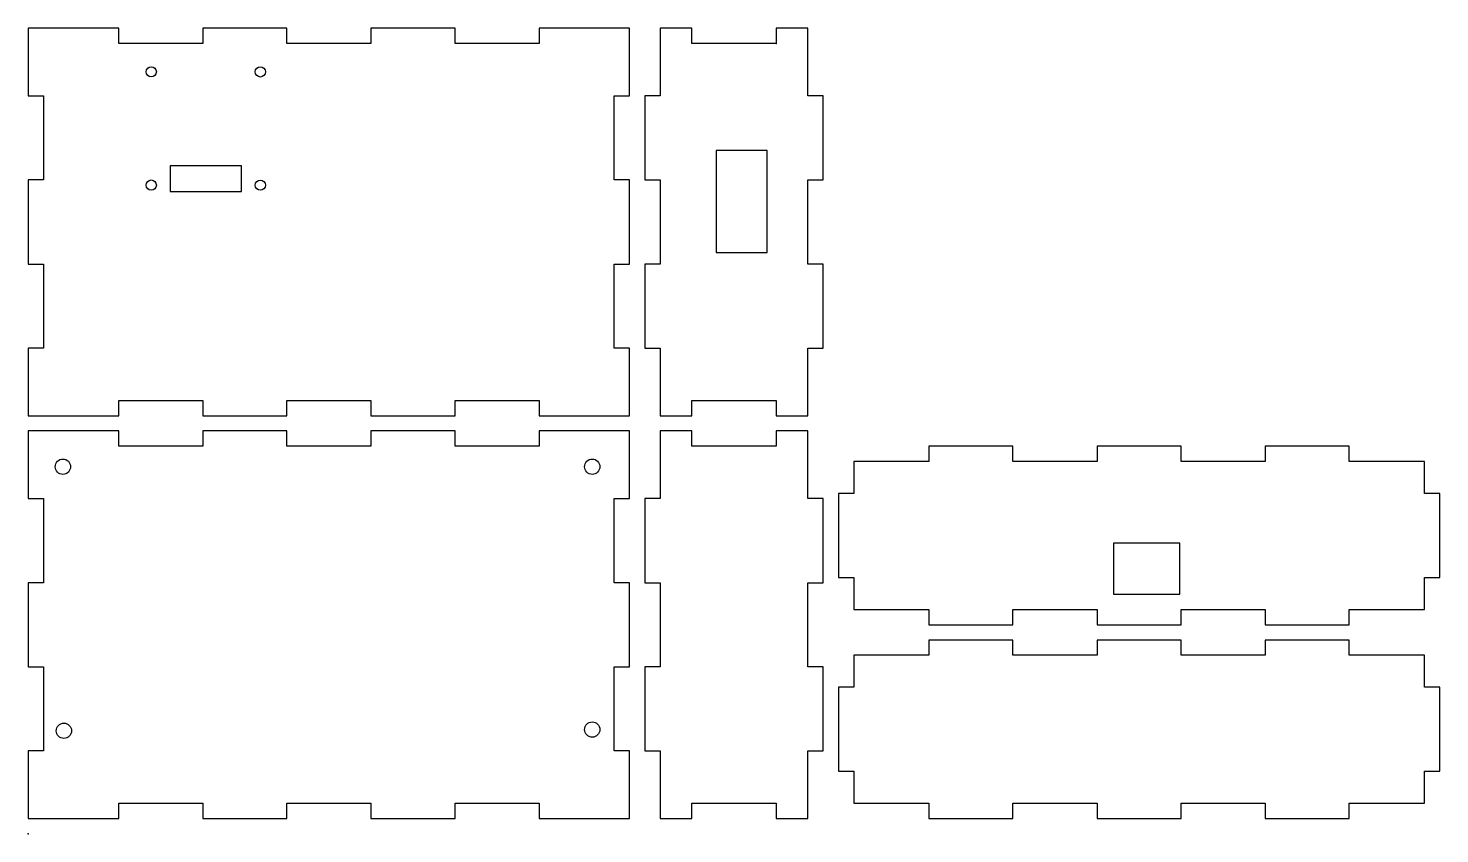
# Model space of a CAD drawing. Header units: centimetres. Extents: x 0 to 27.7, y 0 to 15.8.
import ezdxf

# ---------------------------------------------------------------- set-up
doc = ezdxf.new("R2010")
doc.units = ezdxf.units.CM
doc.header["$MEASUREMENT"] = 0
for name, color, linetype in [('box v5_back_outsideCutPath', 7, 'Continuous'), ('box v5_bottom_outsideCutPath', 7, 'Continuous'), ('box v5_front_outsideCutPath', 7, 'Continuous'), ('box v5_left_outsideCutPath', 7, 'Continuous'), ('box v5_right_outsideCutPath', 7, 'Continuous'), ('box v5_Sketch13', 7, 'Continuous'), ('box v5_top_outsideCutPath', 7, 'Continuous')]:
    doc.layers.add(name, color=color, linetype=linetype)

msp = doc.modelspace()

# ---------------------------------------------------------------- linework, layer by layer
at = {"layer": 'box v5_back_outsideCutPath'}
for p, q in [((0, 15.8), (0, 14.475)), ((1.775, 15.8), (0, 15.8)), ((1.775, 15.5), (1.775, 15.8)), ((3.425, 15.8), (3.425, 15.5)), ((5.075, 15.8), (3.425, 15.8)), ((5.075, 15.5), (5.075, 15.8)), ((8.375, 15.8), (6.725, 15.8)), ((6.725, 15.8), (6.725, 15.5)), ((8.375, 15.5), (8.375, 15.8)), ((10.025, 15.8), (10.025, 15.5)), ((11.8, 15.8), (10.025, 15.8)), ((11.8, 14.475), (11.8, 15.8)), ((3.425, 15.5), (1.775, 15.5)), ((6.725, 15.5), (5.075, 15.5)), ((10.025, 15.5), (8.375, 15.5)), ((0, 14.475), (0.3, 14.475)), ((0.3, 14.475), (0.3, 12.825)), ((11.5, 12.825), (11.5, 14.475)), ((11.5, 14.475), (11.8, 14.475)), ((0, 12.825), (0, 11.175)), ((0.3, 12.825), (0, 12.825)), ((11.8, 12.825), (11.5, 12.825)), ((11.8, 11.175), (11.8, 12.825)), ((0, 11.175), (0.3, 11.175)), ((0.3, 11.175), (0.3, 9.525)), ((11.5, 9.525), (11.5, 11.175)), ((11.5, 11.175), (11.8, 11.175)), ((0.3, 9.525), (0, 9.525)), ((0, 9.525), (0, 8.2)), ((11.8, 9.525), (11.5, 9.525)), ((11.8, 8.2), (11.8, 9.525)), ((1.775, 8.5), (3.425, 8.5)), ((1.775, 8.2), (1.775, 8.5)), ((3.425, 8.5), (3.425, 8.2)), ((5.075, 8.5), (6.725, 8.5)), ((5.075, 8.2), (5.075, 8.5)), ((6.725, 8.5), (6.725, 8.2)), ((8.375, 8.5), (10.025, 8.5)), ((8.375, 8.2), (8.375, 8.5)), ((10.025, 8.5), (10.025, 8.2)), ((0, 8.2), (1.775, 8.2)), ((3.425, 8.2), (5.075, 8.2)), ((6.725, 8.2), (8.375, 8.2)), ((10.025, 8.2), (11.8, 8.2))]:
    msp.add_line(p, q, dxfattribs=at)
at = {"layer": 'box v5_bottom_outsideCutPath'}
for p, q in [((19.325, 7.6), (17.675, 7.6)), ((17.675, 7.6), (17.675, 7.3)), ((19.325, 7.3), (19.325, 7.6)), ((22.625, 7.6), (20.975, 7.6)), ((20.975, 7.6), (20.975, 7.3)), ((22.625, 7.3), (22.625, 7.6)), ((25.925, 7.6), (24.275, 7.6)), ((24.275, 7.6), (24.275, 7.3)), ((25.925, 7.3), (25.925, 7.6)), ((16.2, 7.3), (16.2, 6.675)), ((17.675, 7.3), (16.2, 7.3)), ((20.975, 7.3), (19.325, 7.3)), ((24.275, 7.3), (22.625, 7.3)), ((27.4, 7.3), (25.925, 7.3)), ((27.4, 6.675), (27.4, 7.3)), ((16.2, 6.675), (15.9, 6.675)), ((15.9, 6.675), (15.9, 5.025)), ((27.7, 6.675), (27.4, 6.675)), ((27.7, 5.025), (27.7, 6.675)), ((15.9, 5.025), (16.2, 5.025)), ((16.2, 5.025), (16.2, 4.4)), ((27.4, 5.025), (27.7, 5.025)), ((27.4, 4.4), (27.4, 5.025)), ((16.2, 4.4), (17.675, 4.4)), ((17.675, 4.4), (17.675, 4.1)), ((19.325, 4.4), (20.975, 4.4)), ((19.325, 4.1), (19.325, 4.4)), ((20.975, 4.4), (20.975, 4.1)), ((22.625, 4.1), (22.625, 4.4)), ((22.625, 4.4), (24.275, 4.4)), ((24.275, 4.4), (24.275, 4.1)), ((25.925, 4.4), (27.4, 4.4)), ((25.925, 4.1), (25.925, 4.4)), ((17.675, 4.1), (19.325, 4.1)), ((20.975, 4.1), (22.625, 4.1)), ((24.275, 4.1), (25.925, 4.1))]:
    msp.add_line(p, q, dxfattribs=at)
at = {"layer": 'box v5_front_outsideCutPath'}
for p, q in [((0, 7.9), (0, 6.575)), ((1.775, 7.9), (0, 7.9)), ((1.775, 7.6), (1.775, 7.9)), ((5.075, 7.9), (3.425, 7.9)), ((3.425, 7.9), (3.425, 7.6)), ((5.075, 7.6), (5.075, 7.9)), ((6.725, 7.9), (6.725, 7.6)), ((8.375, 7.9), (6.725, 7.9)), ((8.375, 7.6), (8.375, 7.9)), ((10.025, 7.9), (10.025, 7.6)), ((11.8, 7.9), (10.025, 7.9)), ((11.8, 6.575), (11.8, 7.9)), ((3.425, 7.6), (1.775, 7.6)), ((6.725, 7.6), (5.075, 7.6)), ((10.025, 7.6), (8.375, 7.6)), ((0, 6.575), (0.3, 6.575)), ((0.3, 6.575), (0.3, 4.925)), ((11.5, 4.925), (11.5, 6.575)), ((11.5, 6.575), (11.8, 6.575)), ((0.3, 4.925), (0, 4.925)), ((0, 4.925), (0, 3.275)), ((11.8, 4.925), (11.5, 4.925)), ((11.8, 3.275), (11.8, 4.925)), ((0, 3.275), (0.3, 3.275)), ((0.3, 3.275), (0.3, 1.625)), ((11.5, 1.625), (11.5, 3.275)), ((11.5, 3.275), (11.8, 3.275)), ((0.3, 1.625), (0, 1.625)), ((0, 1.625), (0, 0.3)), ((11.8, 1.625), (11.5, 1.625)), ((11.8, 0.3), (11.8, 1.625)), ((1.775, 0.3), (1.775, 0.6)), ((1.775, 0.6), (3.425, 0.6)), ((3.425, 0.6), (3.425, 0.3)), ((5.075, 0.3), (5.075, 0.6)), ((5.075, 0.6), (6.725, 0.6)), ((6.725, 0.6), (6.725, 0.3)), ((8.375, 0.3), (8.375, 0.6)), ((8.375, 0.6), (10.025, 0.6)), ((10.025, 0.6), (10.025, 0.3)), ((0, 0.3), (1.775, 0.3)), ((3.425, 0.3), (5.075, 0.3)), ((6.725, 0.3), (8.375, 0.3)), ((10.025, 0.3), (11.8, 0.3))]:
    msp.add_line(p, q, dxfattribs=at)
at = {"layer": 'box v5_left_outsideCutPath'}
for p, q in [((13.025, 7.9), (12.4, 7.9)), ((12.4, 7.9), (12.4, 6.575)), ((13.025, 7.6), (13.025, 7.9)), ((14.675, 7.9), (14.675, 7.6)), ((15.3, 7.9), (14.675, 7.9)), ((15.3, 6.575), (15.3, 7.9)), ((14.675, 7.6), (13.025, 7.6)), ((12.1, 6.575), (12.1, 4.925)), ((12.4, 6.575), (12.1, 6.575)), ((15.6, 6.575), (15.3, 6.575)), ((15.6, 4.925), (15.6, 6.575)), ((12.1, 4.925), (12.4, 4.925)), ((12.4, 4.925), (12.4, 3.275)), ((15.3, 4.925), (15.6, 4.925)), ((15.3, 3.275), (15.3, 4.925)), ((12.4, 3.275), (12.1, 3.275)), ((12.1, 3.275), (12.1, 1.625)), ((15.6, 3.275), (15.3, 3.275)), ((15.6, 1.625), (15.6, 3.275)), ((12.1, 1.625), (12.4, 1.625)), ((12.4, 1.625), (12.4, 0.3)), ((15.3, 1.625), (15.6, 1.625)), ((15.3, 0.3), (15.3, 1.625)), ((13.025, 0.3), (13.025, 0.6)), ((13.025, 0.6), (14.675, 0.6)), ((14.675, 0.6), (14.675, 0.3)), ((12.4, 0.3), (13.025, 0.3)), ((14.675, 0.3), (15.3, 0.3))]:
    msp.add_line(p, q, dxfattribs=at)
at = {"layer": 'box v5_right_outsideCutPath'}
for p, q in [((13.025, 15.8), (12.4, 15.8)), ((12.4, 15.8), (12.4, 14.475)), ((13.025, 15.5), (13.025, 15.8)), ((15.3, 15.8), (14.675, 15.8)), ((14.675, 15.8), (14.675, 15.5)), ((15.3, 14.475), (15.3, 15.8)), ((14.675, 15.5), (13.025, 15.5)), ((12.1, 14.475), (12.1, 12.825)), ((12.4, 14.475), (12.1, 14.475)), ((15.6, 14.475), (15.3, 14.475)), ((15.6, 12.825), (15.6, 14.475)), ((12.1, 12.825), (12.4, 12.825)), ((12.4, 12.825), (12.4, 11.175)), ((15.3, 11.175), (15.3, 12.825)), ((15.3, 12.825), (15.6, 12.825)), ((12.1, 11.175), (12.1, 9.525)), ((12.4, 11.175), (12.1, 11.175)), ((15.6, 11.175), (15.3, 11.175)), ((15.6, 9.525), (15.6, 11.175)), ((12.1, 9.525), (12.4, 9.525)), ((12.4, 9.525), (12.4, 8.2)), ((15.3, 9.525), (15.6, 9.525)), ((15.3, 8.2), (15.3, 9.525)), ((13.025, 8.5), (14.675, 8.5)), ((13.025, 8.2), (13.025, 8.5)), ((14.675, 8.5), (14.675, 8.2)), ((12.4, 8.2), (13.025, 8.2)), ((14.675, 8.2), (15.3, 8.2))]:
    msp.add_line(p, q, dxfattribs=at)
at = {"layer": 'box v5_Sketch13'}
for p, q in [((3.425, 15.5), (1.775, 15.5)), ((6.725, 15.5), (5.075, 15.5)), ((6.725, 15.5), (5.075, 15.5)), ((0.3, 14.475), (0.3, 12.825)), ((14.5, 13.4), (13.5, 13.4)), ((13.5, 13.4), (13.5, 11.4)), ((14.5, 11.4), (14.5, 13.4)), ((4.185, 13.1), (2.785, 13.1)), ((2.785, 13.1), (2.785, 12.6)), ((4.185, 12.6), (4.185, 13.1)), ((12.4, 12.825), (12.4, 11.175)), ((2.785, 12.6), (4.185, 12.6)), ((13.5, 11.4), (14.5, 11.4)), ((13.025, 8.5), (14.675, 8.5)), ((0, 7.9), (0, 6.575)), ((1.775, 7.9), (0, 7.9)), ((11.8, 7.9), (10.025, 7.9)), ((11.8, 6.575), (11.8, 7.9)), ((27.7, 5.025), (27.7, 6.675)), ((22.6, 5.7), (21.3, 5.7)), ((21.3, 5.7), (21.3, 4.7)), ((22.6, 4.7), (22.6, 5.7)), ((21.3, 4.7), (22.6, 4.7)), ((20.975, 4.1), (22.625, 4.1)), ((0, 1.625), (0, 0.3)), ((11.8, 0.3), (11.8, 1.625)), ((0, 0.3), (1.775, 0.3)), ((10.025, 0.3), (11.8, 0.3))]:
    msp.add_line(p, q, dxfattribs=at)
for centre, radius in [((2.415, 14.944), 0.1), ((4.555, 14.943), 0.1), ((2.415, 12.724), 0.1), ((4.555, 12.723), 0.1), ((0.681, 7.2), 0.15), ((11.068, 7.2), 0.15), ((0.7, 2.02), 0.15), ((11.068, 2.044), 0.15)]:
    msp.add_circle(centre, radius, dxfattribs=at)
for p in [(14.675, 15.5), (0, 0)]:
    msp.add_point(p, dxfattribs=at)
at = {"layer": 'box v5_top_outsideCutPath'}
for p, q in [((19.325, 3.8), (17.675, 3.8)), ((17.675, 3.8), (17.675, 3.5)), ((19.325, 3.5), (19.325, 3.8)), ((20.975, 3.8), (20.975, 3.5)), ((22.625, 3.8), (20.975, 3.8)), ((22.625, 3.5), (22.625, 3.8)), ((25.925, 3.8), (24.275, 3.8)), ((24.275, 3.8), (24.275, 3.5)), ((25.925, 3.5), (25.925, 3.8)), ((16.2, 3.5), (16.2, 2.875)), ((17.675, 3.5), (16.2, 3.5)), ((20.975, 3.5), (19.325, 3.5)), ((24.275, 3.5), (22.625, 3.5)), ((27.4, 3.5), (25.925, 3.5)), ((27.4, 2.875), (27.4, 3.5)), ((16.2, 2.875), (15.9, 2.875)), ((15.9, 2.875), (15.9, 1.225)), ((27.7, 2.875), (27.4, 2.875)), ((27.7, 1.225), (27.7, 2.875)), ((15.9, 1.225), (16.2, 1.225)), ((16.2, 1.225), (16.2, 0.6)), ((27.4, 0.6), (27.4, 1.225)), ((27.4, 1.225), (27.7, 1.225)), ((16.2, 0.6), (17.675, 0.6)), ((17.675, 0.6), (17.675, 0.3)), ((19.325, 0.3), (19.325, 0.6)), ((19.325, 0.6), (20.975, 0.6)), ((20.975, 0.6), (20.975, 0.3)), ((22.625, 0.3), (22.625, 0.6)), ((22.625, 0.6), (24.275, 0.6)), ((24.275, 0.6), (24.275, 0.3)), ((25.925, 0.6), (27.4, 0.6)), ((25.925, 0.3), (25.925, 0.6)), ((17.675, 0.3), (19.325, 0.3)), ((20.975, 0.3), (22.625, 0.3)), ((24.275, 0.3), (25.925, 0.3))]:
    msp.add_line(p, q, dxfattribs=at)

doc.saveas('drawing.dxf')
